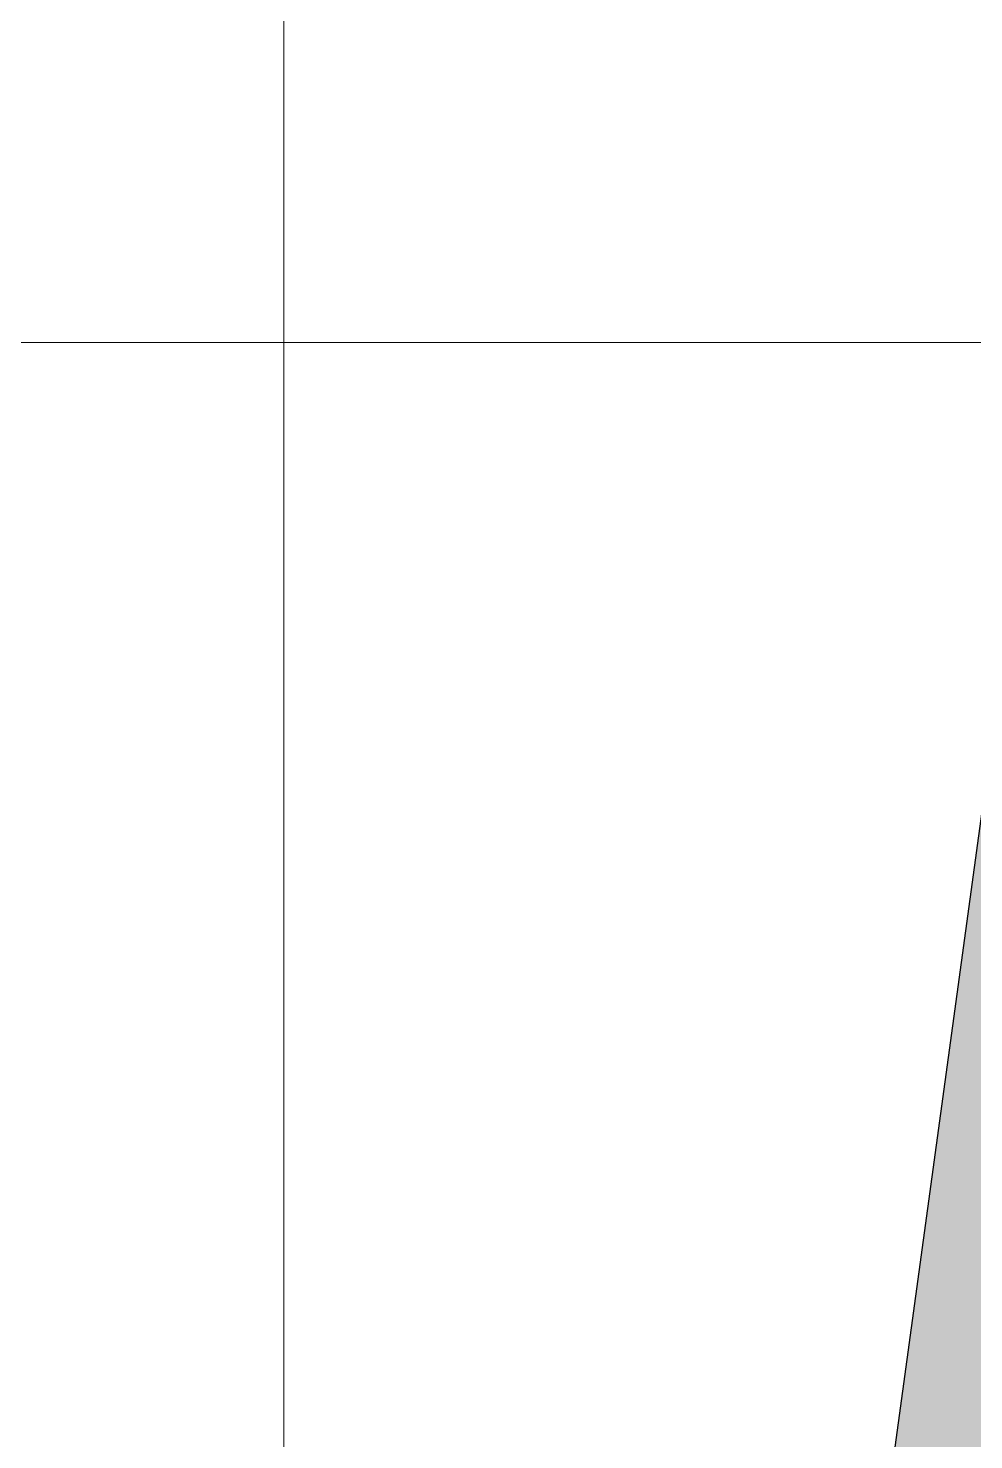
# Model space of a CAD drawing. Header units: millimetres. Extents: x 546597 to 607848, y 1180644 to 1193180.
# Drawn here: x 598186.5 to 598236.4, y 1186342 to 1186416.6 of the extents above; entities that cross this region are included whole.
import ezdxf

# ---------------------------------------------------------------- set-up
doc = ezdxf.new("R2010")
doc.units = ezdxf.units.MM
doc.header["$MEASUREMENT"] = 0
doc.layers.get('0').update_dxf_attribs({"linetype": 'CONTINUOUS', "lineweight": 20})
doc.layers.add('hatch CX cach ly', color=70, linetype='CONTINUOUS')
doc.layers.add('SONG', color=150, linetype='CONTINUOUS')
doc.layers.add('hide - hatch SONG RACH', color=150, linetype='CONTINUOUS', lineweight=5)
doc.layers.add('toa do', color=2, linetype='CONTINUOUS', lineweight=13)

# ---------------------------------------------------------------- blocks, each defined once
blk = doc.blocks.new('CROSS')
for p, q in [((0, -5), (0, 5)), ((-5, 0), (5, 0))]:
    blk.add_line(p, q)

msp = doc.modelspace()

# ---------------------------------------------------------------- hatches: boundary and pattern name
at = {"layer": 'hatch CX cach ly'}
h = msp.add_hatch(dxfattribs=at)
h.set_pattern_fill('M-SWAMP', color=256, scale=10, style=0)
h.set_pattern_definition([(0, (651998.474, 1186516.907), (5, 8.660254), [1.25, -8.75]), (90, (651999.0993, 1186516.907), (-5, 8.66025403), [0.625, -16.695508]), (90, (651999.2555, 1186516.907), (-5, 8.66025403), [0.5, -16.820508]), (90, (651998.943, 1186516.907), (-5, 8.66025403), [0.5, -16.820508]), (60, (651999.412, 1186516.907), (-5, 8.660254), [0.4, -9.6]), (120, (651998.787, 1186516.907), (-10, 4e-09), [0.4, -9.6])])
h.paths.add_polyline_path([(598272.662, 1186310.403), (598280.408, 1186591.612, 0.152001), (598250.708, 1186697.218), (598196.473, 1186786.043), (598181.367, 1186781.557), (598181.583, 1186780.859), (598189.706, 1186782.937), (598199.169, 1186768.328), (598216.82, 1186715.7), (598247.805, 1186641.99), (598270.04, 1186594.02), (598274.934, 1186559.937), (598272.641, 1186476.713), (598264.83, 1186449.73), (598267.767, 1186439.196), (598268.297, 1186397.189), (598250.33, 1186286.94), (598237.46, 1186199.33), (598242.06, 1186182.82), (598262.28, 1186154.46), (598259.94, 1186131.66), (598261.199, 1186122.166), (598260.892, 1186113.755), (598254.271, 1186093.22), (598239.55, 1186036.54), (598220.48, 1185986.75), (598219.881, 1185972.477), (598204.282, 1185973.527), (598204.054, 1185972.045), (598255.274, 1185970.555), (598260.454, 1185975.407), (598266.397, 1186138.482)])
h.paths.add_polyline_path([(598310.4, 1185879.75), (598311.912, 1185876.55), (598312.311, 1185876.555), (598312.38, 1185875.559), (598314.7, 1185870.65), (598322.197, 1185866.316), (598332.061, 1185850.109), (598330.914, 1185805.914), (598327.053, 1185743.468), (598322.61, 1185690.13), (598302.666, 1185647.184), (598283.714, 1185611.256), (598266.7, 1185582.47), (598257.6, 1185558.55), (598245.09, 1185548.43), (598217.908, 1185529.708), (598215.844, 1185526.419), (598198.646, 1185514.88), (598182.954, 1185496.924), (598179.373, 1185491.584), (598193.46, 1185473.483), (598194.535, 1185479.062), (598194.978, 1185480.223), (598212.69, 1185498.669), (598242.019, 1185525.577), (598261.886, 1185547.291), (598281.349, 1185573.877), (598332.491, 1185652.685), (598335.4, 1185661.876), (598340.073, 1185794.755), (598341.779, 1185849.58), (598332.51, 1185865.814), (598270.653, 1185946.225), (598262.607, 1185950.334), (598221.194, 1185951.538), (598222.391, 1185942.644), (598261.446, 1185919.101), (598279.731, 1185907.924), (598281.363, 1185898.274), (598292.183, 1185890.934), (598292.529, 1185890.376)])
at = {"layer": 'hide - hatch SONG RACH'}
h = msp.add_hatch(dxfattribs=at)
h.set_pattern_fill('DASH', color=256, scale=40, style=0)
h.set_pattern_definition([(0, (601998.4743, 1186516.907), (5, 5), [5, -5])])
h.paths.add_polyline_path([(598250.33, 1186286.94), (598268.297, 1186397.189), (598267.767, 1186439.196), (598264.83, 1186449.73), (598272.641, 1186476.713), (598274.934, 1186559.937), (598270.04, 1186594.02), (598247.805, 1186641.99), (598216.82, 1186715.7), (598199.169, 1186768.328), (598189.706, 1186782.937), (598174.705, 1186779.099), (598179.539, 1186754.786), (598205.812, 1186699.123), (598237.991, 1186619.232), (598256.137, 1186578.792), (598258.178, 1186519.187), (598251.522, 1186479.328), (598240.871, 1186447.853), (598240.874, 1186404.558), (598227.557, 1186307.246), (598206.256, 1186238.976), (598209.002, 1186184.71), (598214.637, 1186172.231), (598224, 1186133.821), (598219.405, 1186104.178), (598191.042, 1186043.782), (598176.947, 1185975.366), (598219.881, 1185972.477), (598220.48, 1185986.75), (598239.55, 1186036.54), (598254.271, 1186093.22), (598260.892, 1186113.755), (598261.199, 1186122.166), (598259.94, 1186131.66), (598262.28, 1186154.46), (598242.06, 1186182.82), (598237.46, 1186199.33)])

# ---------------------------------------------------------------- linework, layer by layer
at = {"layer": 'SONG'}
msp.add_lwpolyline([(598240.871, 1186447.853), (598240.874, 1186404.558), (598227.557, 1186307.246), (598206.256, 1186238.976), (598209.002, 1186184.71), (598214.637, 1186172.231), (598224, 1186133.821), (598219.405, 1186104.178)], dxfattribs=at)
at = {"layer": 'toa do', "color": 250}
for p, q in [((598199.994, 1187684.984), (598199.994, 1183075.414)), ((607842.612, 1186400.001), (595707.099, 1186400.001))]:
    msp.add_line(p, q, dxfattribs=at)

# ---------------------------------------------------------------- block references
at = {"layer": 'toa do', "xscale": 2, "yscale": 2, "zscale": 2}
msp.add_blockref('CROSS', (598199.994, 1186400.001), dxfattribs=at)
msp.add_blockref('CROSS', (598199.994, 1186400.001), dxfattribs=at)

doc.saveas('drawing.dxf')
